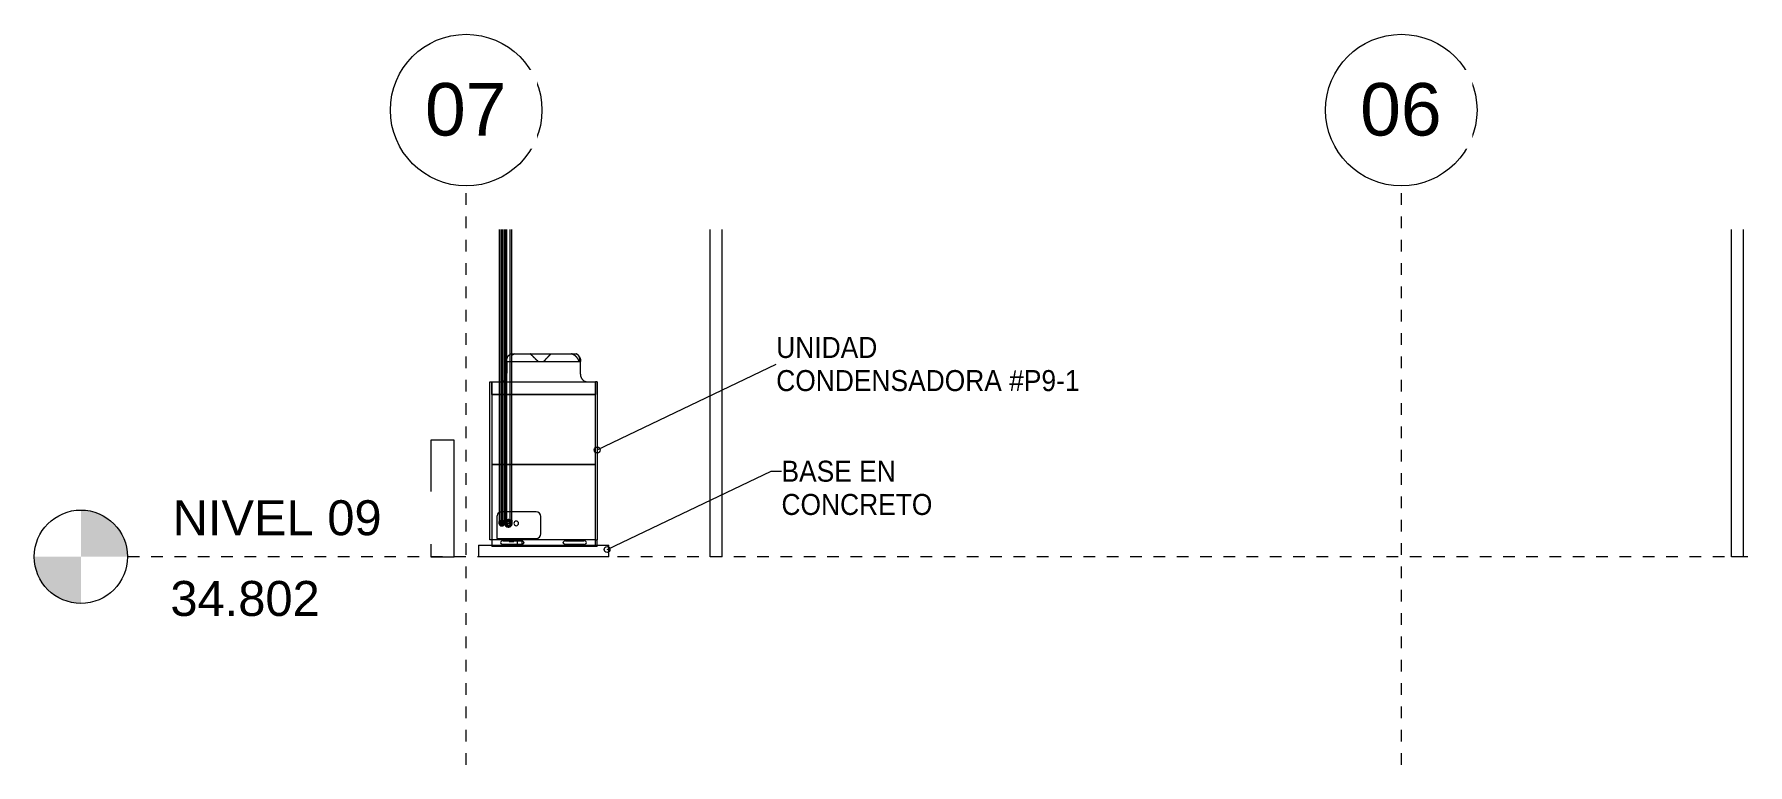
# Model space of a CAD drawing. Header units: metres. Extents: x 63 to 378, y -27 to 78.
# Drawn here: x 112.96 to 127.66, y 33.02 to 39.28 of the extents above; entities that cross this region are included whole.
import ezdxf

# ---------------------------------------------------------------- set-up
doc = ezdxf.new("R2010")
doc.units = ezdxf.units.M
for name, pattern in [('Centre', [0.03175, 0.00635, -0.004763, 0.015875, -0.004763]), ('Grid Line', [0.022225, 0.0127, -0.003175, 0.003175, -0.003175]), ('HIDDEN JT', [0.0016, 0.001, -0.0006])]:
    doc.linetypes.add(name, pattern=pattern)
for name, color, linetype, lineweight in [('A-DETL', 7, 'HIDDEN JT', 9), ('A-FLOR', 7, 'Continuous', 9), ('A-FLOR-LEVL', 7, 'Continuous', 9), ('A-GLAZ-CURT', 7, 'Continuous', 9), ('A-WALL', 7, 'Continuous', 9), ('G-ANNO-TEXT', 7, 'Continuous', 9), ('M-EQPM', 7, 'Continuous', 18), ('M-EQPM-IDEN', 7, 'Continuous', 9), ('P-PIPE', 7, 'Continuous', 18), ('S-GRID', 7, 'Continuous', 9), ('S-GRID-IDEN', 7, 'Continuous', 9)]:
    doc.layers.add(name, color=color, linetype=linetype, lineweight=lineweight)
doc.styles.add('Arial_1', font='arial.ttf', dxfattribs={"height": 0.3})
doc.styles.add('Arial_2', font='arial.ttf', dxfattribs={"height": 0.45})
doc.styles.add('SansSerif', font='SANSS__.TTF', dxfattribs={"width": 0.9, "height": 0.18})

# ---------------------------------------------------------------- blocks, each defined once
blk = doc.blocks.new('System Panel - Glazed-2068779-SEC 8')
at = {"layer": 'A-GLAZ-CURT', "color": 253, "true_color": 0xaaaaaa}
for p, q in [((-17.855, 34.802), (-17.855, 37.606)), ((-17.755, 37.606), (-17.755, 34.802)), ((-17.755, 34.802), (-17.855, 34.802))]:
    blk.add_line(p, q, dxfattribs=at)
blk = doc.blocks.new('System Panel - Glazed-2068840-SEC 8')
at = {"layer": 'A-GLAZ-CURT', "color": 253, "true_color": 0xaaaaaa}
for p, q in [((-9.09, 34.802), (-9.09, 37.606)), ((-8.99, 37.606), (-8.99, 34.802)), ((-8.99, 34.802), (-9.09, 34.802))]:
    blk.add_line(p, q, dxfattribs=at)
blk = doc.blocks.new('FP_3-SEC 8')
at = {"layer": 'M-EQPM', "flags": 128}
blk.add_lwpolyline([(-19.004, 36.542), (-19.002, 36.541), (-19, 36.539), (-18.998, 36.538), (-18.995, 36.536), (-18.993, 36.535), (-18.991, 36.533), (-18.989, 36.531), (-18.987, 36.53), (-18.986, 36.528), (-18.984, 36.526), (-18.982, 36.524), (-18.981, 36.522), (-18.979, 36.519), (-18.978, 36.517), (-18.976, 36.515), (-18.975, 36.513), (-18.974, 36.51), (-18.973, 36.508), (-18.972, 36.505), (-18.971, 36.503), (-18.97, 36.5), (-18.97, 36.498), (-18.969, 36.495), (-18.969, 36.493), (-18.968, 36.49), (-18.968, 36.488), (-18.968, 36.485), (-18.968, 36.482), (-18.968, 36.48), (-18.968, 36.477), (-18.968, 36.477)], dxfattribs=at)
blk = doc.blocks.new('FP_4-SEC 8')
at = {"layer": 'M-EQPM', "color": 7, "lineweight": 9, "true_color": 0xffffff}
for p, q in [((-19.557, 36.529), (-19.556, 36.53)), ((-19.556, 36.53), (-19.555, 36.531)), ((-19.555, 36.531), (-19.554, 36.532)), ((-19.554, 36.532), (-19.553, 36.532)), ((-19.553, 36.532), (-19.552, 36.533)), ((-19.552, 36.533), (-19.551, 36.534)), ((-19.551, 36.534), (-19.55, 36.534)), ((-19.55, 36.534), (-19.549, 36.535)), ((-19.549, 36.535), (-19.548, 36.536)), ((-19.548, 36.536), (-19.547, 36.536)), ((-19.547, 36.536), (-19.545, 36.537)), ((-19.545, 36.537), (-19.544, 36.538)), ((-19.544, 36.538), (-19.543, 36.538)), ((-19.543, 36.538), (-19.542, 36.539)), ((-19.542, 36.539), (-19.541, 36.539)), ((-19.541, 36.539), (-19.54, 36.54)), ((-19.54, 36.54), (-19.538, 36.54)), ((-19.538, 36.54), (-19.537, 36.541)), ((-19.537, 36.541), (-19.536, 36.541)), ((-19.536, 36.541), (-19.535, 36.542)), ((-19.535, 36.542), (-19.534, 36.542)), ((-19.534, 36.542), (-19.532, 36.543)), ((-19.399, 36.542), (-19.4, 36.543)), ((-19.398, 36.541), (-19.399, 36.542)), ((-19.399, 36.542), (-19.399, 36.542)), ((-19.397, 36.541), (-19.398, 36.541)), ((-19.398, 36.541), (-19.398, 36.541)), ((-19.397, 36.54), (-19.397, 36.541)), ((-19.396, 36.54), (-19.397, 36.54)), ((-19.396, 36.539), (-19.396, 36.54)), ((-19.395, 36.538), (-19.396, 36.539)), ((-19.394, 36.537), (-19.395, 36.538)), ((-19.395, 36.538), (-19.395, 36.538)), ((-19.393, 36.537), (-19.394, 36.537)), ((-19.393, 36.536), (-19.393, 36.537)), ((-19.392, 36.536), (-19.393, 36.536)), ((-19.392, 36.535), (-19.392, 36.536)), ((-19.391, 36.534), (-19.392, 36.535)), ((-19.39, 36.534), (-19.391, 36.534)), ((-19.39, 36.533), (-19.39, 36.534)), ((-19.389, 36.533), (-19.39, 36.533)), ((-19.388, 36.532), (-19.389, 36.533)), ((-19.388, 36.531), (-19.388, 36.532)), ((-19.387, 36.531), (-19.388, 36.531)), ((-19.386, 36.53), (-19.387, 36.531)), ((-19.386, 36.529), (-19.386, 36.53)), ((-19.385, 36.529), (-19.386, 36.529)), ((-19.384, 36.528), (-19.385, 36.529)), ((-19.383, 36.527), (-19.384, 36.528)), ((-19.383, 36.526), (-19.383, 36.527)), ((-19.382, 36.526), (-19.383, 36.526)), ((-19.381, 36.525), (-19.382, 36.526)), ((-19.38, 36.524), (-19.381, 36.525)), ((-19.38, 36.523), (-19.38, 36.524)), ((-19.379, 36.523), (-19.38, 36.523)), ((-19.378, 36.522), (-19.379, 36.523)), ((-19.377, 36.521), (-19.378, 36.522)), ((-19.377, 36.52), (-19.377, 36.521)), ((-19.376, 36.52), (-19.377, 36.52)), ((-19.375, 36.519), (-19.376, 36.52)), ((-19.374, 36.518), (-19.375, 36.519)), ((-19.373, 36.517), (-19.374, 36.518)), ((-19.373, 36.516), (-19.373, 36.517)), ((-19.372, 36.515), (-19.373, 36.516)), ((-19.371, 36.515), (-19.372, 36.515)), ((-19.37, 36.514), (-19.371, 36.515)), ((-19.369, 36.513), (-19.37, 36.514)), ((-19.368, 36.512), (-19.369, 36.513)), ((-19.367, 36.511), (-19.368, 36.512)), ((-19.367, 36.51), (-19.367, 36.511)), ((-19.366, 36.509), (-19.367, 36.51)), ((-19.365, 36.509), (-19.366, 36.509)), ((-19.364, 36.508), (-19.365, 36.509)), ((-19.363, 36.507), (-19.364, 36.508)), ((-19.362, 36.506), (-19.363, 36.507)), ((-19.361, 36.505), (-19.362, 36.506)), ((-19.36, 36.504), (-19.361, 36.505)), ((-19.359, 36.503), (-19.36, 36.504)), ((-19.358, 36.502), (-19.359, 36.503)), ((-19.357, 36.501), (-19.358, 36.502)), ((-19.356, 36.5), (-19.357, 36.501)), ((-19.355, 36.499), (-19.356, 36.5)), ((-19.354, 36.499), (-19.355, 36.499)), ((-19.354, 36.498), (-19.354, 36.499)), ((-19.353, 36.497), (-19.354, 36.498)), ((-19.352, 36.496), (-19.353, 36.497)), ((-19.351, 36.495), (-19.352, 36.496)), ((-19.35, 36.494), (-19.351, 36.495)), ((-19.349, 36.493), (-19.35, 36.494)), ((-19.348, 36.492), (-19.349, 36.493)), ((-19.347, 36.491), (-19.348, 36.492)), ((-19.346, 36.49), (-19.347, 36.491)), ((-19.345, 36.489), (-19.346, 36.49)), ((-19.344, 36.488), (-19.345, 36.489)), ((-19.343, 36.487), (-19.344, 36.488)), ((-19.342, 36.486), (-19.343, 36.487)), ((-19.341, 36.485), (-19.342, 36.486)), ((-19.34, 36.484), (-19.341, 36.485)), ((-19.339, 36.483), (-19.34, 36.484)), ((-19.338, 36.482), (-19.339, 36.483)), ((-19.336, 36.481), (-19.338, 36.482)), ((-19.335, 36.48), (-19.336, 36.481)), ((-19.334, 36.48), (-19.335, 36.48)), ((-19.333, 36.479), (-19.334, 36.48)), ((-19.332, 36.478), (-19.333, 36.479)), ((-19.331, 36.477), (-19.332, 36.478)), ((-19.283, 36.477), (-19.282, 36.478)), ((-19.282, 36.478), (-19.281, 36.479)), ((-19.281, 36.479), (-19.28, 36.48)), ((-19.28, 36.48), (-19.279, 36.481)), ((-19.279, 36.481), (-19.278, 36.482)), ((-19.278, 36.482), (-19.277, 36.483)), ((-19.277, 36.483), (-19.276, 36.484)), ((-19.276, 36.484), (-19.275, 36.485)), ((-19.275, 36.485), (-19.274, 36.486)), ((-19.274, 36.486), (-19.273, 36.487)), ((-19.273, 36.487), (-19.272, 36.488)), ((-19.272, 36.488), (-19.271, 36.489)), ((-19.271, 36.489), (-19.27, 36.49)), ((-19.27, 36.49), (-19.269, 36.491)), ((-19.269, 36.491), (-19.268, 36.492)), ((-19.268, 36.492), (-19.267, 36.493)), ((-19.267, 36.493), (-19.266, 36.494)), ((-19.266, 36.494), (-19.265, 36.495)), ((-19.265, 36.495), (-19.264, 36.496)), ((-19.264, 36.497), (-19.263, 36.498)), ((-19.264, 36.496), (-19.264, 36.497)), ((-19.263, 36.498), (-19.262, 36.499)), ((-19.262, 36.499), (-19.261, 36.5)), ((-19.261, 36.5), (-19.26, 36.501)), ((-19.26, 36.501), (-19.259, 36.502)), ((-19.259, 36.502), (-19.258, 36.503)), ((-19.258, 36.503), (-19.257, 36.504)), ((-19.257, 36.504), (-19.256, 36.505)), ((-19.256, 36.505), (-19.255, 36.506)), ((-19.255, 36.506), (-19.254, 36.507)), ((-19.254, 36.507), (-19.253, 36.508)), ((-19.253, 36.508), (-19.252, 36.509)), ((-19.252, 36.509), (-19.251, 36.51)), ((-19.251, 36.511), (-19.25, 36.512)), ((-19.251, 36.51), (-19.251, 36.511)), ((-19.25, 36.512), (-19.249, 36.513)), ((-19.249, 36.513), (-19.248, 36.514)), ((-19.248, 36.514), (-19.247, 36.515)), ((-19.247, 36.515), (-19.246, 36.515)), ((-19.246, 36.515), (-19.245, 36.516)), ((-19.245, 36.516), (-19.244, 36.517)), ((-19.244, 36.517), (-19.243, 36.518)), ((-19.243, 36.519), (-19.242, 36.52)), ((-19.243, 36.518), (-19.243, 36.519)), ((-19.242, 36.52), (-19.241, 36.521)), ((-19.241, 36.521), (-19.24, 36.522)), ((-19.24, 36.522), (-19.239, 36.522)), ((-19.239, 36.522), (-19.238, 36.523)), ((-19.238, 36.524), (-19.237, 36.525)), ((-19.238, 36.523), (-19.238, 36.524)), ((-19.237, 36.525), (-19.236, 36.526)), ((-19.236, 36.526), (-19.235, 36.526)), ((-19.235, 36.526), (-19.234, 36.527)), ((-19.234, 36.528), (-19.233, 36.529)), ((-19.234, 36.527), (-19.234, 36.528)), ((-19.233, 36.529), (-19.232, 36.529)), ((-19.232, 36.529), (-19.231, 36.53)), ((-19.231, 36.53), (-19.23, 36.531)), ((-19.23, 36.531), (-19.23, 36.532)), ((-19.23, 36.532), (-19.229, 36.532)), ((-19.229, 36.532), (-19.228, 36.533)), ((-19.228, 36.533), (-19.228, 36.534)), ((-19.228, 36.534), (-19.227, 36.534)), ((-19.227, 36.534), (-19.226, 36.535)), ((-19.226, 36.535), (-19.225, 36.536)), ((-19.225, 36.536), (-19.224, 36.537)), ((-19.225, 36.536), (-19.225, 36.536)), ((-19.224, 36.537), (-19.223, 36.538)), ((-19.223, 36.538), (-19.222, 36.539)), ((-19.223, 36.538), (-19.223, 36.538)), ((-19.222, 36.539), (-19.221, 36.539)), ((-19.221, 36.539), (-19.221, 36.54)), ((-19.221, 36.54), (-19.22, 36.54)), ((-19.22, 36.54), (-19.219, 36.541)), ((-19.219, 36.541), (-19.218, 36.542)), ((-19.219, 36.541), (-19.219, 36.541)), ((-19.218, 36.542), (-19.217, 36.542)), ((-19.217, 36.542), (-19.217, 36.543)), ((-19.046, 36.542), (-19.048, 36.543)), ((-19.045, 36.542), (-19.046, 36.542)), ((-19.044, 36.541), (-19.045, 36.542)), ((-19.043, 36.541), (-19.044, 36.541)), ((-19.042, 36.541), (-19.043, 36.541)), ((-19.04, 36.54), (-19.042, 36.541)), ((-19.039, 36.54), (-19.04, 36.54)), ((-19.038, 36.539), (-19.039, 36.54)), ((-19.037, 36.538), (-19.038, 36.539)), ((-19.036, 36.538), (-19.037, 36.538)), ((-19.035, 36.537), (-19.036, 36.538)), ((-19.033, 36.537), (-19.035, 36.537)), ((-19.032, 36.536), (-19.033, 36.537)), ((-19.031, 36.536), (-19.032, 36.536)), ((-19.03, 36.535), (-19.031, 36.536)), ((-19.029, 36.534), (-19.03, 36.535)), ((-19.028, 36.534), (-19.029, 36.534)), ((-19.027, 36.533), (-19.028, 36.534)), ((-19.026, 36.533), (-19.027, 36.533)), ((-19.024, 36.532), (-19.026, 36.533)), ((-19.023, 36.531), (-19.024, 36.532)), ((-19.022, 36.531), (-19.023, 36.531)), ((-19.021, 36.53), (-19.022, 36.531)), ((-19.02, 36.529), (-19.021, 36.53)), ((-19.019, 36.529), (-19.02, 36.529)), ((-19.018, 36.528), (-19.019, 36.529)), ((-19.017, 36.527), (-19.018, 36.528)), ((-19.016, 36.526), (-19.017, 36.527)), ((-19.015, 36.526), (-19.016, 36.526)), ((-19.014, 36.525), (-19.015, 36.526)), ((-19.013, 36.524), (-19.014, 36.525)), ((-19.012, 36.523), (-19.013, 36.524)), ((-19.011, 36.523), (-19.012, 36.523)), ((-19.01, 36.522), (-19.011, 36.523)), ((-19.009, 36.521), (-19.01, 36.522)), ((-19.008, 36.52), (-19.009, 36.521)), ((-19.007, 36.519), (-19.008, 36.52)), ((-19.008, 36.52), (-19.008, 36.52)), ((-19.006, 36.518), (-19.007, 36.519)), ((-19.005, 36.517), (-19.006, 36.518)), ((-19.004, 36.516), (-19.005, 36.517)), ((-19.003, 36.515), (-19.004, 36.516)), ((-19.002, 36.542), (-19.003, 36.542)), ((-19.002, 36.515), (-19.003, 36.515)), ((-19.001, 36.541), (-19.002, 36.542)), ((-19.002, 36.514), (-19.002, 36.515)), ((-19.001, 36.513), (-19.002, 36.514)), ((-19, 36.541), (-19.001, 36.541)), ((-19, 36.512), (-19.001, 36.513)), ((-18.999, 36.54), (-19, 36.541)), ((-18.999, 36.511), (-19, 36.512)), ((-18.998, 36.54), (-18.999, 36.54)), ((-18.998, 36.51), (-18.999, 36.511)), ((-18.997, 36.539), (-18.998, 36.54)), ((-18.998, 36.509), (-18.998, 36.51)), ((-18.997, 36.509), (-18.998, 36.509)), ((-18.996, 36.538), (-18.997, 36.539)), ((-18.996, 36.508), (-18.997, 36.509)), ((-18.995, 36.537), (-18.996, 36.538)), ((-18.996, 36.538), (-18.996, 36.538)), ((-18.995, 36.507), (-18.996, 36.508)), ((-18.994, 36.537), (-18.995, 36.537)), ((-18.995, 36.506), (-18.995, 36.507)), ((-18.994, 36.505), (-18.995, 36.506)), ((-18.993, 36.536), (-18.994, 36.537)), ((-18.993, 36.504), (-18.994, 36.505)), ((-18.992, 36.535), (-18.993, 36.536)), ((-18.993, 36.503), (-18.993, 36.504)), ((-18.992, 36.502), (-18.993, 36.503)), ((-18.991, 36.534), (-18.992, 36.535)), ((-18.992, 36.535), (-18.992, 36.535)), ((-18.991, 36.501), (-18.992, 36.502)), ((-18.99, 36.533), (-18.991, 36.534)), ((-18.991, 36.5), (-18.991, 36.501)), ((-18.99, 36.499), (-18.991, 36.5)), ((-18.989, 36.532), (-18.99, 36.533)), ((-18.99, 36.533), (-18.99, 36.533)), ((-18.989, 36.498), (-18.99, 36.499)), ((-18.99, 36.499), (-18.99, 36.499)), ((-18.988, 36.531), (-18.989, 36.532)), ((-18.988, 36.497), (-18.989, 36.498)), ((-18.987, 36.531), (-18.988, 36.531)), ((-18.988, 36.496), (-18.988, 36.497)), ((-18.987, 36.495), (-18.988, 36.496)), ((-18.987, 36.53), (-18.987, 36.531)), ((-18.986, 36.529), (-18.987, 36.53)), ((-18.987, 36.494), (-18.987, 36.495)), ((-18.986, 36.493), (-18.987, 36.494)), ((-18.985, 36.528), (-18.986, 36.529)), ((-18.986, 36.492), (-18.986, 36.493)), ((-18.985, 36.491), (-18.986, 36.492)), ((-18.984, 36.527), (-18.985, 36.528)), ((-18.985, 36.528), (-18.985, 36.528)), ((-18.985, 36.49), (-18.985, 36.491)), ((-18.985, 36.489), (-18.985, 36.49)), ((-18.984, 36.488), (-18.985, 36.489)), ((-18.984, 36.526), (-18.984, 36.527)), ((-18.983, 36.525), (-18.984, 36.526)), ((-18.984, 36.487), (-18.984, 36.488)), ((-18.983, 36.486), (-18.984, 36.487)), ((-18.982, 36.525), (-18.983, 36.525)), ((-18.983, 36.485), (-18.983, 36.486)), ((-18.983, 36.484), (-18.983, 36.485)), ((-18.982, 36.483), (-18.983, 36.484)), ((-18.982, 36.524), (-18.982, 36.525)), ((-18.981, 36.523), (-18.982, 36.524)), ((-18.982, 36.482), (-18.982, 36.483)), ((-18.982, 36.481), (-18.982, 36.482)), ((-18.981, 36.48), (-18.982, 36.481)), ((-18.981, 36.522), (-18.981, 36.523)), ((-18.98, 36.521), (-18.981, 36.522)), ((-18.981, 36.479), (-18.981, 36.48)), ((-18.981, 36.48), (-18.981, 36.48)), ((-18.981, 36.478), (-18.981, 36.479)), ((-18.981, 36.477), (-18.981, 36.478)), ((-18.98, 36.52), (-18.98, 36.521)), ((-18.979, 36.52), (-18.98, 36.52)), ((-18.979, 36.519), (-18.979, 36.52)), ((-18.979, 36.518), (-18.979, 36.519)), ((-18.978, 36.517), (-18.979, 36.518)), ((-18.978, 36.516), (-18.978, 36.517)), ((-18.977, 36.515), (-18.978, 36.516)), ((-18.977, 36.514), (-18.977, 36.515)), ((-18.977, 36.513), (-18.977, 36.514)), ((-18.976, 36.512), (-18.977, 36.513)), ((-18.976, 36.511), (-18.976, 36.512)), ((-18.976, 36.512), (-18.976, 36.512)), ((-18.975, 36.51), (-18.976, 36.511)), ((-18.976, 36.478), (-18.975, 36.479)), ((-18.976, 36.477), (-18.976, 36.478)), ((-18.975, 36.509), (-18.975, 36.51)), ((-18.975, 36.508), (-18.975, 36.509)), ((-18.975, 36.507), (-18.975, 36.508)), ((-18.974, 36.506), (-18.975, 36.507)), ((-18.975, 36.482), (-18.974, 36.483)), ((-18.975, 36.481), (-18.975, 36.482)), ((-18.975, 36.48), (-18.975, 36.481)), ((-18.975, 36.479), (-18.975, 36.48)), ((-18.974, 36.505), (-18.974, 36.506)), ((-18.974, 36.504), (-18.974, 36.505)), ((-18.974, 36.503), (-18.974, 36.504)), ((-18.974, 36.502), (-18.974, 36.503)), ((-18.974, 36.501), (-18.974, 36.502)), ((-18.974, 36.5), (-18.974, 36.501)), ((-18.973, 36.499), (-18.974, 36.5)), ((-18.974, 36.489), (-18.973, 36.49)), ((-18.974, 36.488), (-18.974, 36.489)), ((-18.974, 36.487), (-18.974, 36.488)), ((-18.974, 36.486), (-18.974, 36.487)), ((-18.974, 36.485), (-18.974, 36.486)), ((-18.974, 36.484), (-18.974, 36.485)), ((-18.974, 36.483), (-18.974, 36.484)), ((-18.973, 36.498), (-18.973, 36.499)), ((-18.973, 36.497), (-18.973, 36.498)), ((-18.973, 36.496), (-18.973, 36.497)), ((-18.973, 36.495), (-18.973, 36.496)), ((-18.973, 36.494), (-18.973, 36.495)), ((-18.973, 36.493), (-18.973, 36.494)), ((-18.973, 36.492), (-18.973, 36.493)), ((-18.973, 36.491), (-18.973, 36.492)), ((-18.973, 36.49), (-18.973, 36.491))]:
    blk.add_line(p, q, dxfattribs=at)
blk = doc.blocks.new('FP_5-SEC 8')
at = {"layer": 'A-DETL', "flags": 128}
blk.add_lwpolyline([(-19.6, 36.477), (-19.601, 36.479), (-19.601, 36.482), (-19.601, 36.485), (-19.601, 36.487), (-19.6, 36.49), (-19.6, 36.492), (-19.6, 36.495), (-19.599, 36.498), (-19.598, 36.5), (-19.598, 36.503), (-19.597, 36.505), (-19.596, 36.508), (-19.595, 36.51), (-19.594, 36.512), (-19.593, 36.515), (-19.591, 36.517), (-19.59, 36.519), (-19.588, 36.521), (-19.587, 36.523), (-19.585, 36.526), (-19.583, 36.527), (-19.582, 36.529), (-19.58, 36.531), (-19.578, 36.533), (-19.576, 36.535), (-19.574, 36.536), (-19.571, 36.538), (-19.569, 36.539), (-19.567, 36.54), (-19.565, 36.542), (-19.564, 36.542)], dxfattribs=at)
blk = doc.blocks.new('HVAC_Outdoor_Units_Sgl_PUHY_Mitsubishi - PUHY-P72THMU-A-2054941-SEC 8')
at = {"layer": 'A-DETL'}
for p, q in [((-19.6, 36.477), (-19.559, 36.477)), ((-19.6, 36.477), (-19.6, 36.367)), ((-19.564, 36.542), (-19.558, 36.542)), ((-19.665, 36.302), (-19.624, 36.302)), ((-19.624, 36.192), (-19.665, 36.192)), ((-19.665, 36.192), (-19.624, 36.192)), ((-19.615, 36.302), (-19.558, 36.302)), ((-19.558, 36.192), (-19.615, 36.192)), ((-19.615, 36.192), (-19.558, 36.192)), ((-19.665, 35.592), (-19.624, 35.592)), ((-19.624, 35.592), (-19.665, 35.592)), ((-19.614, 35.592), (-19.558, 35.592)), ((-19.558, 35.592), (-19.614, 35.592)), ((-19.624, 35.186), (-19.645, 35.186)), ((-19.558, 35.186), (-19.615, 35.186))]:
    blk.add_line(p, q, dxfattribs=at)
at = {"layer": 'A-DETL', "flags": 128}
for points in [[(-19.615, 36.325), (-19.614, 36.326), (-19.612, 36.328), (-19.611, 36.331), (-19.609, 36.333), (-19.608, 36.335), (-19.607, 36.338), (-19.606, 36.34), (-19.605, 36.343), (-19.604, 36.345), (-19.603, 36.348), (-19.602, 36.35), (-19.602, 36.352)], [(-19.602, 36.352), (-19.602, 36.353), (-19.601, 36.356), (-19.601, 36.358), (-19.601, 36.361), (-19.6, 36.364), (-19.6, 36.366), (-19.6, 36.367)], [(-19.649, 36.302), (-19.646, 36.303), (-19.644, 36.304), (-19.641, 36.305), (-19.639, 36.306), (-19.636, 36.307), (-19.634, 36.308), (-19.632, 36.31), (-19.629, 36.311), (-19.627, 36.313), (-19.625, 36.314), (-19.624, 36.315)]]:
    blk.add_lwpolyline(points, dxfattribs=at)
at = {"layer": 'A-DETL'}
for centre, radius, start, end in [((-19.645, 35.146), 0.04, 90, 120.6219), ((-19.645, 35.09), 0.00952, 105.4602, 195), ((-19.645, 35.09), 0.00953, 90, 270), ((-19.645, 35.09), 0.00953, 199.5562, 240), ((-19.645, 35.09), 0.00953, 255, 270), ((-19.645, 35.09), 0.00953, 270, 90), ((-19.645, 35.09), 0.00953, 270, 340.4438), ((-19.645, 35.09), 0.00952, 345, 75), ((-19.586, 35.088), 0.0191, 90, 270), ((-19.586, 35.088), 0.0191, 270, 90)]:
    blk.add_arc(centre, radius, start, end, dxfattribs=at)
at = {"layer": 'M-EQPM'}
for p, q in [((-19.559, 36.477), (-18.968, 36.477)), ((-19.558, 36.542), (-19.004, 36.542)), ((-18.968, 36.367), (-18.968, 36.477)), ((-19.745, 34.946), (-19.745, 36.302)), ((-19.745, 36.302), (-19.729, 36.302)), ((-19.729, 36.302), (-19.729, 34.946)), ((-19.729, 36.302), (-19.665, 36.302)), ((-19.729, 36.192), (-19.729, 36.302)), ((-19.665, 36.192), (-19.729, 36.192)), ((-19.729, 36.192), (-19.665, 36.192)), ((-19.729, 36.192), (-19.729, 35.592)), ((-19.624, 36.302), (-19.615, 36.302)), ((-19.615, 36.192), (-19.624, 36.192)), ((-19.624, 36.192), (-19.615, 36.192)), ((-19.557, 36.302), (-18.84, 36.302)), ((-18.84, 36.192), (-19.557, 36.192)), ((-19.557, 36.192), (-18.84, 36.192)), ((-18.84, 34.946), (-18.84, 36.302)), ((-18.824, 36.302), (-18.84, 36.302)), ((-18.84, 36.302), (-18.84, 36.192)), ((-18.84, 35.592), (-18.84, 36.192)), ((-18.824, 36.302), (-18.824, 34.946)), ((-19.729, 35.592), (-19.665, 35.592)), ((-19.729, 35.592), (-19.729, 34.946)), ((-19.665, 35.592), (-19.729, 35.592)), ((-19.624, 35.592), (-19.614, 35.592)), ((-19.614, 35.592), (-19.624, 35.592)), ((-19.557, 35.592), (-18.84, 35.592)), ((-18.84, 35.592), (-19.557, 35.592)), ((-18.84, 34.946), (-18.84, 35.592)), ((-19.685, 35.146), (-19.685, 34.958)), ((-19.615, 35.186), (-19.624, 35.186)), ((-19.349, 35.186), (-19.557, 35.186)), ((-19.309, 34.998), (-19.309, 35.146)), ((-19.729, 34.946), (-19.745, 34.946)), ((-18.84, 34.946), (-19.729, 34.946)), ((-19.729, 34.946), (-19.729, 34.902)), ((-19.729, 34.892), (-19.729, 34.902)), ((-19.729, 34.902), (-18.824, 34.902)), ((-19.729, 34.892), (-18.824, 34.892)), ((-19.685, 34.958), (-19.349, 34.958)), ((-19.631, 34.938), (-19.474, 34.938)), ((-19.474, 34.907), (-19.631, 34.907)), ((-19.579, 34.938), (-19.579, 34.932)), ((-19.579, 34.932), (-19.539, 34.932)), ((-19.539, 34.932), (-19.539, 34.938)), ((-19.512, 34.938), (-19.512, 34.907)), ((-19.468, 34.908), (-19.468, 34.937)), ((-19.095, 34.938), (-18.938, 34.938)), ((-18.938, 34.907), (-19.095, 34.907)), ((-18.84, 34.946), (-18.824, 34.946)), ((-18.84, 34.902), (-18.84, 34.946)), ((-18.824, 34.902), (-18.824, 34.946)), ((-18.824, 34.902), (-18.824, 34.892))]:
    blk.add_line(p, q, dxfattribs=at)
at = {"layer": 'M-EQPM', "flags": 128}
for points in [[(-19.624, 36.315), (-19.623, 36.316), (-19.621, 36.318), (-19.619, 36.32), (-19.617, 36.322), (-19.616, 36.324), (-19.615, 36.325)], [(-18.968, 36.367), (-18.968, 36.364), (-18.968, 36.361), (-18.968, 36.359), (-18.968, 36.356), (-18.967, 36.353), (-18.967, 36.351), (-18.966, 36.348), (-18.965, 36.345), (-18.964, 36.343), (-18.963, 36.34), (-18.962, 36.338), (-18.961, 36.335), (-18.96, 36.333), (-18.958, 36.331), (-18.957, 36.329), (-18.955, 36.326), (-18.953, 36.324), (-18.952, 36.322), (-18.95, 36.32), (-18.948, 36.318), (-18.946, 36.316), (-18.944, 36.315), (-18.942, 36.313), (-18.94, 36.311), (-18.937, 36.31), (-18.935, 36.308), (-18.933, 36.307), (-18.93, 36.306), (-18.928, 36.305), (-18.925, 36.304), (-18.923, 36.303), (-18.92, 36.302), (-18.92, 36.302)]]:
    blk.add_lwpolyline(points, dxfattribs=at)
at = {"layer": 'M-EQPM'}
for centre, radius, start, end in [((-19.645, 35.146), 0.04, 120.6932, 180), ((-19.349, 35.146), 0.04, 0, 90), ((-19.519, 35.088), 0.02, 90, 270), ((-19.519, 35.088), 0.02, 270, 90), ((-19.349, 34.998), 0.04, 270, 0), ((-19.631, 34.913), 0.025, 90, 157.2937), ((-19.631, 34.932), 0.025, 202.7063, 270), ((-19.474, 34.913), 0.025, 63.0867, 90), ((-19.474, 34.932), 0.025, 270, 296.9133), ((-19.474, 34.913), 0.025, 22.7063, 63.0825), ((-19.474, 34.932), 0.025, 296.9175, 337.2937), ((-19.095, 34.913), 0.025, 90, 157.2937), ((-19.095, 34.932), 0.025, 202.7063, 270), ((-18.938, 34.913), 0.025, 22.7063, 90), ((-18.938, 34.932), 0.025, 270, 337.2937)]:
    blk.add_arc(centre, radius, start, end, dxfattribs=at)
at = {"layer": 'A-DETL'}
blk.add_blockref('FP_5-SEC 8', (0, 0), dxfattribs=at)
at = {"layer": 'M-EQPM'}
for name in ['FP_4-SEC 8', 'FP_3-SEC 8']:
    blk.add_blockref(name, (0, 0), dxfattribs=at)
blk = doc.blocks.new('Elbow - Welded - REFRIGERACION  MULTI-2057497-SEC 8')
at = {"layer": 'A-DETL', "color": 11, "true_color": 0xff8080, "flags": 128}
for points in [[(-19.656, 35.09), (-19.656, 35.09), (-19.656, 35.09), (-19.656, 35.09)], [(-19.633, 35.09), (-19.633, 35.09), (-19.633, 35.09), (-19.633, 35.091)]]:
    blk.add_lwpolyline(points, dxfattribs=at)
at = {"layer": 'P-PIPE', "color": 11, "true_color": 0xff8080, "flags": 128}
for points in [[(-19.656, 35.104), (-19.656, 35.104), (-19.656, 35.103), (-19.656, 35.103), (-19.656, 35.102), (-19.656, 35.101), (-19.656, 35.101), (-19.656, 35.1), (-19.656, 35.1), (-19.656, 35.099), (-19.656, 35.099), (-19.656, 35.098), (-19.656, 35.098), (-19.656, 35.097), (-19.656, 35.097), (-19.656, 35.096), (-19.656, 35.096), (-19.656, 35.095), (-19.656, 35.095), (-19.656, 35.094), (-19.656, 35.094), (-19.656, 35.093), (-19.656, 35.093), (-19.656, 35.093), (-19.656, 35.092), (-19.656, 35.092), (-19.656, 35.092), (-19.656, 35.091), (-19.656, 35.091), (-19.656, 35.091), (-19.656, 35.091), (-19.656, 35.09), (-19.656, 35.09), (-19.656, 35.09), (-19.656, 35.09), (-19.656, 35.09), (-19.656, 35.09), (-19.656, 35.09), (-19.656, 35.09), (-19.656, 35.09)], [(-19.633, 35.09), (-19.633, 35.09), (-19.633, 35.09), (-19.633, 35.09), (-19.633, 35.09), (-19.633, 35.09), (-19.633, 35.09), (-19.633, 35.09), (-19.633, 35.09), (-19.633, 35.091), (-19.633, 35.091), (-19.633, 35.091), (-19.633, 35.091), (-19.633, 35.092), (-19.633, 35.092), (-19.633, 35.092), (-19.633, 35.093), (-19.633, 35.093), (-19.633, 35.093), (-19.633, 35.094), (-19.633, 35.094), (-19.633, 35.095), (-19.633, 35.095), (-19.633, 35.095), (-19.633, 35.096), (-19.633, 35.096), (-19.633, 35.097), (-19.633, 35.097), (-19.633, 35.098), (-19.633, 35.099), (-19.633, 35.099), (-19.633, 35.1), (-19.633, 35.1), (-19.633, 35.101), (-19.633, 35.101), (-19.633, 35.102), (-19.633, 35.102), (-19.633, 35.103), (-19.633, 35.104), (-19.633, 35.104), (-19.633, 35.104)]]:
    blk.add_lwpolyline(points, dxfattribs=at)
at = {"layer": 'P-PIPE', "color": 11, "true_color": 0xff8080}
for start, end in [(170.1337, 195), (195.922, 270), (270, 344.078), (345, 8.9921)]:
    blk.add_arc((-19.645, 35.09), 0.0116, start, end, dxfattribs=at)
blk = doc.blocks.new('Transition - Generic - REFRIGERACION MINISPLIT-2057500-SEC 8')
at = {"layer": 'A-DETL', "color": 1, "true_color": 0xff0000}
for radius, start, end in [(0.0206, 0, 180), (0.0206, 180, 191.9062), (0.0206, 192.9984, 212.0016), (0.0206, 213.0938, 236.9062), (0.0159, 0, 180), (0.0159, 180, 0), (0.0206, 237.9984, 257.0016), (0.0206, 258.0938, 281.9062), (0.0206, 282.9984, 302.0016), (0.0206, 303.0938, 326.9062), (0.0206, 327.9984, 347.0016), (0.0206, 348.0938, 0)]:
    blk.add_arc((-19.586, 35.088), radius, start, end, dxfattribs=at)
blk = doc.blocks.new('Elbow - Welded - REFRIGERACION  MULTI-2055168-SEC 8')
at = {"layer": 'A-DETL', "color": 1, "true_color": 0xff0000}
blk.add_line((-19.606, 35.089), (-19.606, 35.089), dxfattribs=at)
at = {"layer": 'A-DETL', "color": 1, "true_color": 0xff0000, "flags": 128}
blk.add_lwpolyline([(-19.567, 35.088), (-19.567, 35.089), (-19.567, 35.089), (-19.567, 35.089)], dxfattribs=at)
at = {"layer": 'P-PIPE', "color": 1, "true_color": 0xff0000, "flags": 128}
for points in [[(-19.606, 35.116), (-19.606, 35.115), (-19.606, 35.114), (-19.606, 35.113), (-19.606, 35.112), (-19.606, 35.111), (-19.606, 35.109), (-19.606, 35.108), (-19.606, 35.107), (-19.606, 35.106), (-19.606, 35.105), (-19.606, 35.104), (-19.606, 35.103), (-19.606, 35.102), (-19.606, 35.101), (-19.606, 35.1), (-19.606, 35.099), (-19.606, 35.099), (-19.606, 35.098), (-19.606, 35.097), (-19.606, 35.096), (-19.606, 35.095), (-19.606, 35.095), (-19.606, 35.094), (-19.606, 35.093), (-19.606, 35.093), (-19.606, 35.092), (-19.606, 35.092), (-19.606, 35.091), (-19.606, 35.091), (-19.606, 35.09), (-19.606, 35.09), (-19.606, 35.09), (-19.606, 35.089), (-19.606, 35.089), (-19.606, 35.089), (-19.606, 35.089), (-19.606, 35.088), (-19.606, 35.088), (-19.606, 35.088)], [(-19.567, 35.088), (-19.567, 35.088), (-19.567, 35.088), (-19.567, 35.089), (-19.567, 35.089), (-19.567, 35.089), (-19.567, 35.089), (-19.567, 35.089), (-19.567, 35.09), (-19.567, 35.09), (-19.567, 35.091), (-19.567, 35.091), (-19.567, 35.091), (-19.567, 35.092), (-19.567, 35.093), (-19.567, 35.093), (-19.567, 35.094), (-19.567, 35.095), (-19.567, 35.095), (-19.567, 35.096), (-19.567, 35.097), (-19.567, 35.098), (-19.567, 35.098), (-19.567, 35.099), (-19.567, 35.1), (-19.567, 35.101), (-19.567, 35.102), (-19.567, 35.103), (-19.567, 35.104), (-19.567, 35.105), (-19.567, 35.106), (-19.567, 35.107), (-19.567, 35.108), (-19.567, 35.109), (-19.567, 35.11), (-19.567, 35.111), (-19.567, 35.112), (-19.567, 35.114), (-19.567, 35.115), (-19.567, 35.116), (-19.567, 35.116)]]:
    blk.add_lwpolyline(points, dxfattribs=at)
at = {"layer": 'P-PIPE', "color": 1, "true_color": 0xff0000}
for start, end in [(170.1073, 270), (159.7406, 165), (270, 0)]:
    blk.add_arc((-19.586, 35.088), 0.0195, start, end, dxfattribs=at)
blk = doc.blocks.new('Transition - Generic - REFRIGERACION MINISPLIT-2057501-SEC 8')
at = {"layer": 'A-DETL', "color": 11, "true_color": 0xff8080}
for radius, start, end in [(0.0111, 0, 180), (0.0111, 180, 0), (0.00794, 0, 180), (0.00794, 180, 0)]:
    blk.add_arc((-19.645, 35.09), radius, start, end, dxfattribs=at)
blk = doc.blocks.new('Grid - M_Grid Head - Circle-24584-SEC 8')
at = {"layer": 'S-GRID-IDEN'}
blk.add_circle((-11.924, 38.631), 0.65, dxfattribs=at)
blk = doc.blocks.new('Level - M_Level Head - Circle-24867-SEC 8')
at = {"layer": 'A-FLOR-LEVL'}
h = blk.add_hatch(color=256, dxfattribs=at)
edge = h.paths.add_edge_path()
edge.add_line((-23.255, 34.802), (-22.855, 34.802))
edge.add_arc((-23.255, 34.802), 0.4, 0, 90)
edge.add_line((-23.255, 35.202), (-23.255, 34.802))
h = blk.add_hatch(color=256, dxfattribs=at)
edge = h.paths.add_edge_path()
edge.add_line((-23.255, 34.402), (-23.255, 34.802))
edge.add_line((-23.255, 34.802), (-23.655, 34.802))
edge.add_arc((-23.255, 34.802), 0.4, 180, 270)
blk.add_circle((-23.255, 34.802), 0.4, dxfattribs=at)

msp = doc.modelspace()

# ---------------------------------------------------------------- linework, layer by layer
at = {"layer": 'A-DETL', "color": 1, "true_color": 0xff0000}
for p, q in [((116.998, 35.089), (116.998, 35.089)), ((117.063, 35.089), (117.063, 35.089))]:
    msp.add_line(p, q, dxfattribs=at)
at = {"layer": 'A-DETL', "color": 11, "true_color": 0xff8080, "flags": 128}
for points in [[(116.948, 35.09), (116.948, 35.09), (116.948, 35.09)], [(116.996, 35.09), (116.996, 35.09), (116.996, 35.09), (116.996, 35.091)]]:
    msp.add_lwpolyline(points, dxfattribs=at)
at = {"layer": 'A-DETL', "color": 11, "true_color": 0xff8080}
for centre, radius, start, end in [((116.972, 35.09), 0.0222, 90, 180), ((116.972, 35.09), 0.0222, 180, 270), ((116.972, 35.09), 0.0206, 134.4434, 180), ((116.972, 35.09), 0.0206, 180, 270), ((116.972, 35.09), 0.019, 90, 180), ((116.972, 35.09), 0.0191, 180, 270), ((116.972, 35.09), 0.00794, 0, 180), ((116.972, 35.09), 0.00794, 180, 0), ((116.972, 35.086), 0.00397, 90, 270), ((116.972, 35.09), 0.0222, 0, 90), ((116.972, 35.09), 0.019, 0, 90), ((116.972, 35.094), 0.00397, 270, 90), ((116.972, 35.09), 0.0206, 270, 0), ((116.972, 35.09), 0.0222, 270, 0), ((116.972, 35.09), 0.0191, 270, 0), ((116.972, 35.09), 0.0206, 0, 45.5566)]:
    msp.add_arc(centre, radius, start, end, dxfattribs=at)
at = {"layer": 'A-DETL', "color": 1, "true_color": 0xff0000}
for centre, radius, start, end in [((117.03, 35.088), 0.0318, 119.1544, 180), ((117.03, 35.088), 0.0318, 180, 270), ((117.03, 35.088), 0.0286, 104.5986, 180), ((117.03, 35.088), 0.0286, 180, 270), ((117.03, 35.088), 0.027, 90, 180), ((117.03, 35.088), 0.027, 180, 270), ((117.03, 35.088), 0.0159, 0, 180), ((117.03, 35.088), 0.0159, 180, 0), ((117.03, 35.088), 0.0317, 90, 118.5618), ((117.03, 35.08), 0.00794, 90, 270), ((117.03, 35.088), 0.0286, 90, 103.3641), ((117.03, 35.088), 0.0318, 61.4381, 90), ((117.03, 35.088), 0.0286, 76.6359, 90), ((117.03, 35.088), 0.027, 0, 90), ((117.03, 35.096), 0.00794, 270, 90), ((117.03, 35.088), 0.0286, 270, 0), ((117.03, 35.088), 0.0318, 270, 0), ((117.03, 35.088), 0.027, 270, 0), ((117.03, 35.088), 0.0286, 0, 75.3871), ((117.03, 35.088), 0.0318, 0, 60.8457)]:
    msp.add_arc(centre, radius, start, end, dxfattribs=at)
at = {"layer": 'A-FLOR', "color": 253, "true_color": 0xaaaaaa}
for p, q in [((116.772, 34.902), (117.892, 34.902)), ((116.772, 34.902), (116.772, 34.802)), ((117.892, 34.802), (117.892, 34.902)), ((117.892, 34.802), (116.772, 34.802))]:
    msp.add_line(p, q, dxfattribs=at)
at = {"layer": 'A-FLOR-LEVL', "linetype": 'Centre'}
msp.add_line((127.665, 34.802), (113.761, 34.802), dxfattribs=at)
at = {"layer": 'A-WALL', "color": 253, "true_color": 0xaaaaaa}
for p, q in [((116.565, 35.802), (116.365, 35.802)), ((116.365, 35.802), (116.365, 34.802)), ((116.565, 34.802), (116.565, 35.802)), ((116.365, 34.802), (116.565, 34.802))]:
    msp.add_line(p, q, dxfattribs=at)
at = {"layer": 'G-ANNO-TEXT'}
for p, q in [((117.876, 34.864), (119.285, 35.535)), ((119.285, 35.535), (119.373, 35.535))]:
    msp.add_line(p, q, dxfattribs=at)
msp.add_circle((117.876, 34.864), 0.025, dxfattribs=at)
at = {"layer": 'M-EQPM-IDEN'}
msp.add_line((117.792, 35.717), (119.328, 36.453), dxfattribs=at)
msp.add_circle((117.792, 35.717), 0.025, dxfattribs=at)
at = {"layer": 'P-PIPE', "color": 11, "true_color": 0xff8080}
for p, q in [((116.951, 37.606), (116.951, 35.104)), ((116.964, 37.606), (116.964, 35.104)), ((116.98, 35.104), (116.98, 37.606)), ((116.993, 35.104), (116.993, 37.606)), ((116.996, 35.104), (116.948, 35.104))]:
    msp.add_line(p, q, dxfattribs=at)
at = {"layer": 'P-PIPE', "color": 1, "true_color": 0xff0000}
for p, q in [((117.002, 37.606), (117.002, 35.116)), ((117.014, 37.606), (117.014, 35.116)), ((117.046, 35.116), (117.046, 37.606)), ((117.059, 35.116), (117.059, 37.606)), ((117.062, 35.116), (116.998, 35.116)), ((117.063, 35.116), (117.062, 35.116))]:
    msp.add_line(p, q, dxfattribs=at)
at = {"layer": 'P-PIPE', "color": 11, "true_color": 0xff8080, "flags": 128}
for points in [[(116.948, 35.104), (116.948, 35.104), (116.948, 35.103), (116.948, 35.103), (116.948, 35.102), (116.948, 35.101), (116.948, 35.101), (116.948, 35.1), (116.948, 35.1), (116.948, 35.099), (116.948, 35.099), (116.948, 35.098), (116.948, 35.098), (116.948, 35.097), (116.948, 35.097), (116.948, 35.096), (116.948, 35.096), (116.948, 35.095), (116.948, 35.095), (116.948, 35.094), (116.948, 35.094), (116.948, 35.093), (116.948, 35.093), (116.948, 35.093), (116.948, 35.092), (116.948, 35.092), (116.948, 35.092), (116.948, 35.091), (116.948, 35.091), (116.948, 35.091), (116.948, 35.091), (116.948, 35.09), (116.948, 35.09), (116.948, 35.09), (116.948, 35.09), (116.948, 35.09), (116.948, 35.09), (116.948, 35.09), (116.948, 35.09), (116.948, 35.09)], [(116.996, 35.09), (116.996, 35.09), (116.996, 35.09), (116.996, 35.09), (116.996, 35.09), (116.996, 35.09), (116.996, 35.09), (116.996, 35.09), (116.996, 35.09), (116.996, 35.091), (116.996, 35.091), (116.996, 35.091), (116.996, 35.091), (116.996, 35.092), (116.996, 35.092), (116.996, 35.092), (116.996, 35.093), (116.996, 35.093), (116.996, 35.093), (116.996, 35.094), (116.996, 35.094), (116.996, 35.095), (116.996, 35.095), (116.996, 35.095), (116.996, 35.096), (116.996, 35.096), (116.996, 35.097), (116.996, 35.097), (116.996, 35.098), (116.996, 35.099), (116.996, 35.099), (116.996, 35.1), (116.996, 35.1), (116.996, 35.101), (116.996, 35.101), (116.996, 35.102), (116.996, 35.102), (116.996, 35.103), (116.996, 35.104), (116.996, 35.104), (116.996, 35.104)]]:
    msp.add_lwpolyline(points, dxfattribs=at)
at = {"layer": 'P-PIPE', "color": 1, "true_color": 0xff0000, "flags": 128}
for points in [[(116.998, 35.116), (116.998, 35.115), (116.998, 35.114), (116.998, 35.113), (116.998, 35.112), (116.998, 35.111), (116.998, 35.109), (116.998, 35.108), (116.998, 35.107), (116.998, 35.106), (116.998, 35.105), (116.998, 35.104), (116.998, 35.103), (116.998, 35.102), (116.998, 35.101), (116.998, 35.1), (116.998, 35.099), (116.998, 35.099), (116.998, 35.098), (116.998, 35.097), (116.998, 35.096), (116.998, 35.095), (116.998, 35.095), (116.998, 35.094), (116.998, 35.093), (116.998, 35.093), (116.998, 35.092), (116.998, 35.092), (116.998, 35.091), (116.998, 35.091), (116.998, 35.09), (116.998, 35.09), (116.998, 35.09), (116.998, 35.089), (116.998, 35.089), (116.998, 35.089), (116.998, 35.089), (116.998, 35.088), (116.998, 35.088), (116.998, 35.088)], [(117.063, 35.088), (117.063, 35.088), (117.063, 35.088), (117.063, 35.089), (117.063, 35.089), (117.063, 35.089), (117.063, 35.089), (117.063, 35.089), (117.063, 35.09), (117.063, 35.09), (117.063, 35.091), (117.063, 35.091), (117.063, 35.091), (117.063, 35.092), (117.063, 35.093), (117.063, 35.093), (117.063, 35.094), (117.063, 35.095), (117.063, 35.095), (117.063, 35.096), (117.063, 35.097), (117.063, 35.098), (117.063, 35.098), (117.063, 35.099), (117.063, 35.1), (117.063, 35.101), (117.063, 35.102), (117.063, 35.103), (117.063, 35.104), (117.063, 35.105), (117.063, 35.106), (117.063, 35.107), (117.063, 35.108), (117.063, 35.109), (117.063, 35.11), (117.063, 35.111), (117.063, 35.112), (117.063, 35.114), (117.063, 35.115), (117.063, 35.116), (117.063, 35.116)]]:
    msp.add_lwpolyline(points, dxfattribs=at)
at = {"layer": 'P-PIPE', "color": 11, "true_color": 0xff8080}
for start, end in [(167.7247, 180), (180, 270), (270, 0), (0, 12.2753)]:
    msp.add_arc((116.972, 35.09), 0.0243, start, end, dxfattribs=at)
at = {"layer": 'P-PIPE', "color": 1, "true_color": 0xff0000}
for start, end in [(171.2531, 180), (180, 270), (270, 284.7646), (285, 330), (338.4697, 0), (0, 9.0152)]:
    msp.add_arc((117.03, 35.088), 0.0322, start, end, dxfattribs=at)
at = {"layer": 'S-GRID', "linetype": 'Grid Line'}
for p, q in [((116.668, 33.019), (116.668, 37.981)), ((124.693, 33.019), (124.693, 37.981))]:
    msp.add_line(p, q, dxfattribs=at)

# ---------------------------------------------------------------- block references
at = {"layer": 'A-DETL'}
msp.add_blockref('HVAC_Outdoor_Units_Sgl_PUHY_Mitsubishi - PUHY-P72THMU-A-2054941-SEC 8', (136.616, 0), dxfattribs=at)
at = {"layer": 'A-DETL', "color": 11, "true_color": 0xff8080}
for name in ['Elbow - Welded - REFRIGERACION  MULTI-2057497-SEC 8', 'Transition - Generic - REFRIGERACION MINISPLIT-2057501-SEC 8']:
    msp.add_blockref(name, (136.616, 0), dxfattribs=at)
at = {"layer": 'A-DETL', "color": 1, "true_color": 0xff0000}
for name in ['Elbow - Welded - REFRIGERACION  MULTI-2055168-SEC 8', 'Transition - Generic - REFRIGERACION MINISPLIT-2057500-SEC 8']:
    msp.add_blockref(name, (136.616, 0), dxfattribs=at)
at = {"layer": 'A-FLOR-LEVL'}
msp.add_blockref('Level - M_Level Head - Circle-24867-SEC 8', (136.616, 0), dxfattribs=at)
at = {"layer": 'A-GLAZ-CURT', "color": 253, "true_color": 0xaaaaaa}
for name in ['System Panel - Glazed-2068779-SEC 8', 'System Panel - Glazed-2068840-SEC 8']:
    msp.add_blockref(name, (136.616, 0), dxfattribs=at)
at = {"layer": 'S-GRID-IDEN'}
for p in [(128.591, 0), (136.616, 0)]:
    msp.add_blockref('Grid - M_Grid Head - Circle-24584-SEC 8', p, dxfattribs=at)

# ---------------------------------------------------------------- texts
at = {"layer": 'A-FLOR-LEVL', "insert": (114.129, 34.594), "char_height": 0.3, "width": 1.58734, "attachment_point": 1, "style": 'Arial_1', "bg_fill": 3, "box_fill_scale": 1.25, "bg_fill_color": 256, "bg_fill_true_color": 13158600, "bg_fill_transparency": 0}
msp.add_mtext('34.802', dxfattribs=at)
at = {"layer": 'G-ANNO-TEXT', "char_height": 0.18, "attachment_point": 1, "style": 'SansSerif'}
for s, insert, width in [('BASE EN', (119.373, 35.625), 1.16886), ('CONCRETO', (119.373, 35.34), 1.54405)]:
    msp.add_mtext(s, dxfattribs=dict(at, insert=insert, width=width))
at = {"layer": 'M-EQPM-IDEN', "char_height": 0.18, "attachment_point": 1, "style": 'SansSerif'}
for s, insert, width in [('UNIDAD', (119.328, 36.686), 1.03177), ('CONDENSADORA #P9-1', (119.328, 36.402), 3.10253)]:
    msp.add_mtext(s, dxfattribs=dict(at, insert=insert, width=width))

# ---------------------------------------------------------------- next in the draw order: texts
at = {"layer": 'A-FLOR-LEVL', "insert": (114.148, 35.286), "char_height": 0.3, "width": 2.21266, "attachment_point": 1, "style": 'Arial_1', "bg_fill": 3, "box_fill_scale": 1.25, "bg_fill_color": 256, "bg_fill_true_color": 13158600, "bg_fill_transparency": 0}
msp.add_mtext('NIVEL 09', dxfattribs=at)
at = {"layer": 'S-GRID-IDEN', "char_height": 0.45, "width": 0.84979, "attachment_point": 1, "style": 'Arial_2', "bg_fill": 3, "box_fill_scale": 1.25, "bg_fill_color": 256, "bg_fill_true_color": 13158600, "bg_fill_transparency": 0}
for s, insert in [('07', (116.314, 38.863)), ('06', (124.339, 38.863))]:
    msp.add_mtext(s, dxfattribs=dict(at, insert=insert))

doc.saveas('drawing.dxf')
